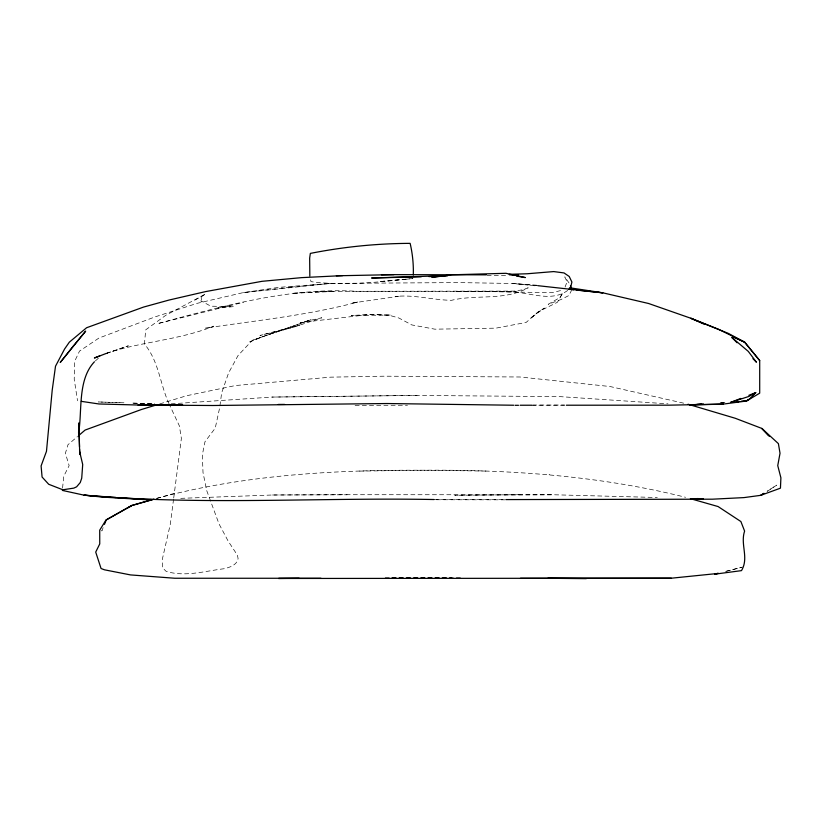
<?xml version="1.0" encoding="UTF-8"?>
<svg xmlns="http://www.w3.org/2000/svg" width="822" height="822" viewBox="0 0 822 822"><rect width="100%" height="100%" fill="white"/><g stroke="black" fill="none" stroke-linecap="round" stroke-linejoin="round"><path stroke-width="0.62" stroke-dasharray="4.11 3.08" d="M62.575 488.063L63.746 476.277L69.14 465.632L65.39 453.261L68 444.681L77.504 436.564M173.555 499.231L170.308 524.241L162.355 559.166L162.479 567.786L166.188 571.393C185.412 577.27 205.13 570.941 224.375 568.701C229.893 567.293 236.849 565.084 238.103 558.683L237.466 555.282L228.054 540.907L219.001 523.871L206.702 490.549L203.013 472.527L202.335 454.864L204.966 441.763L215.23 428.149L219.7 407.609L221.652 392.906L228.567 372.993L238.051 355.536L252.2 340.411L310.86 319.83L252.2 340.411L249.754 341.942L267.982 334.657L299.804 325.029L259.978 335.468L292.478 327.557L321.782 317.785L300.143 322.604L370.866 314.343L390.964 315.042L351.22 315.556L370.866 314.343L390.049 315.494L398.845 318.001L411.791 324.926L434.879 329.18L495.902 328.153L526.111 322.45L538.523 311.661L544.287 308.075L530.108 318.566L538.523 311.661L557.367 302.321L562.926 292.745L559.926 297.533L548.192 304.325L561.149 299.465L568.927 295.499L571.557 290.32M173.719 497.978L181.385 438.393L179.35 425.847L169.579 404.938M565.053 287.094L567.046 281.843L564.796 276.86L569.482 283.641M103.13 527.652L101.794 530.961L103.182 527.703M95.352 360.961L99.123 357.57M567.714 290.413C551.264 302.599 529.347 292.262 511.068 291.851C460.597 291.009 410.116 291.471 359.646 291.481C290.618 286.662 223.481 305.99 157.557 323.663L243.415 302.311M169.034 403.766C159.982 384.172 158.852 360.992 144.425 344.017L145.741 329.817L165.931 315.206L204.544 294.584L201.174 297.091L201.606 302.496L200.815 300.739L210.833 306.195L233.654 306.616L217.984 308.127L230.89 304.931M767.46 491.207L776.718 485.134L767.121 491.258M204.544 294.584L193.499 300.924M106.387 353.378L128.324 345.836L106.747 353.357M106.613 353.244C141.507 341.52 179.278 340.133 213.648 326.18L205.582 328.142C256.464 320.436 307.86 315.412 357.704 302.054L351.528 303.123L399.821 296.136L395.166 296.495C414.175 294.399 432.619 300.071 451.545 300.297C476.955 294.153 504.533 301.068 528.207 287.792L522.771 289.806L513.997 291.101L319.933 291.327M159.704 403.931L186.563 395.752L235.421 385.539L330.711 377.154L384.326 376.188L519.977 376.99L610.058 386.525L684.418 403.345M156.807 498.379C243.333 474.952 333.537 469.855 422.837 470.225C510.996 469.598 599.844 475.815 685.548 497.289M156.437 498.451L174.819 493.231M726.576 571.228L742.574 567.067M725.559 571.403L741.352 567.375M560.512 290.608L551.911 292.704L478.425 291.42M549.086 474.571L549.723 474.438M405.338 279.305L412.87 278.545L379.096 281.648L404.352 279.316C373.445 282.778 341.921 285.645 310.983 281.658L310.295 278.309M721.13 402.78L724.912 402.513M171.13 403.849L272.103 397.067L417.011 395.444L559.782 396.615L667.978 403.838M720.185 402.78L723.925 402.533M180.778 498.338L272.534 494.998L337.852 494.71L553.555 494.762L657.281 497.505M359.594 471.098L422.837 470.225L486.069 471.068M417.011 395.444L272.103 397.067M391.611 577.455L460.834 577.455M385.179 577.455L451.71 577.455M487.076 275.596L508.448 275.411M520.46 494.69L454.802 495.265L553.555 494.762M272.534 494.998L347.1 494.782M355.104 405.328L407.465 405.246M514.736 405.082L518.569 405.071M532.625 405.051L564.55 405.02M515.014 405.236L518.857 405.236M531.69 405.225L565.053 405.215M505.304 499.827L434.817 499.745M434.139 499.529L506.013 499.581M456.385 291.42L516.37 291.789M151.906 403.797L132.856 403.15M123.947 402.801L98.311 401.948L122.622 402.801M132.917 403.088L154.711 403.818M536.756 285.203L512.825 283.487L459.005 282.593L330.773 283.395L278.689 287.371L242.798 292.704L197.157 303.339L154.628 317.035L98.907 338.078L79.518 351.097L74.72 361.197L74.216 379.199L77.525 400.787M537.814 285.676L512.825 283.487L536.93 285.994M290.351 287.176L242.798 292.704L330.773 283.395L290.351 287.176M319.46 291.769L292.18 293.31L334.513 291.409L319.46 291.769"/><path stroke-width="1.23" d="M78.768 423.186L78.573 433.153C82.416 410.599 77.371 379.898 94.407 361.803M413.302 275.021C413.63 264.52 412.562 253.638 410.127 243.363C376.64 243.487 343.195 246.898 310.346 253.402L309.658 258.139L309.832 276.069M570.519 287.916L571.896 282.018L569.225 276.49L564.026 272.935L553.699 271.579L527.149 273.767L509.26 274.312M104.476 524.344L106.264 519.936L131.592 505.602L153.211 499.416M748.236 399.358L746.366 401.044L723.391 404.085L689.576 405.041M752.921 395.146L755.737 392.618L748.852 395.29M78.46 435.752L85.108 430.06L141.394 409.51L156.046 405.051M128.458 507.595L131.592 505.602L106.017 519.966L99.719 530.169L99.75 543.928L95.712 552.086L101.055 568.495L104.435 569.8L130.503 574.917L174.778 578.246L321.001 578.277M763.926 493.303L760.72 495.337L744.013 497.598L712.386 499.19L506.013 499.581M763.34 493.899L760.72 495.337L780.448 488.176L780.9 477.818L777.746 465.612L780.027 453.251L778.393 443.623L761.84 428.426L735.228 418.264L688.055 404.229M99.801 355.875L94.407 358.002L106.387 353.378M740.807 398.423L730.481 402.441L748.904 396.43L755.737 392.618L749.202 399.461L746.366 401.044L741.31 401.393L746.366 401.044L759.703 393.183L759.703 360.581L744.64 342.158L728.241 333.352L690.768 318.237L648.589 303.493L602.896 292.838L569.471 287.731M130.719 505.766L153.991 499.149M717.966 573.458L671.348 578.205L278.576 578.472L299.126 578.277M718.264 573.263L714.616 574.188L741.495 570.632C749.212 557.799 740.088 544.452 744.609 531.094L740.879 521.538L718.079 506.547L690.367 498.656M689.504 404.938L691.929 404.763M696.789 404.403L701.649 404.054M689.596 404.938L703.468 403.992M738.793 401.568L736.265 401.742L738.886 401.537M342.62 275.617L301.705 277.63L261.992 281.319L205.623 291.594L169.003 300.061L143.501 307.089L86.598 327.742L69.325 342.178L64.558 349.062L55.516 366.201L52.207 390.203L46.474 451.329L41.1 465.92L42.086 477.037L48.704 484.271L62.842 489.778L73.826 488.124L76.6 486.83L80.237 482.565L81.727 478.157L82.703 464.481L79.672 451.751L78.83 423.186L79.498 446.767M151.474 499.406L145.104 499.632L101.743 497.033L84.008 495.152L62.349 490.415M692.062 499.088L703.385 498.728L696.984 498.564M421.244 276.778L371.616 278L447.98 275.565L431.827 277.22L452.306 274.784L505.941 273.305L525.299 277.579L516.73 276.1M428.879 276.593L442.873 276.243M336.373 275.802L393.974 274.64L486.275 274.846M723.391 404.085L668.985 405.174L566.337 405.215M513.729 405.236L387.028 403.53L212.723 405.503L138.004 405.02L98.989 403.982L81.316 401.352M381.439 274.815L393.974 274.64M513.473 275.36L518.507 275.319L509.393 274.836M182.638 404.835L138.004 405.02L159.499 404.866M278.278 404.445L284.648 404.414M671.348 578.205L520.48 578.277M520.141 405.236L531.69 405.225M434.139 499.529C317.477 497.361 200.393 505.592 84.008 495.152L105.648 496.745M150.2 499.684L118.378 497.67M547.904 578.277L586.322 578.637M108.196 496.93L115.83 497.485M537.814 285.676L602.896 292.838L576.263 290.074M568.649 289.282L573.725 289.806M704.814 324.474L690.768 318.237L718.459 329.262L744.64 342.158L759.703 360.581M732.926 336.958L744.64 342.158M737.087 342.753L731.816 337.441L748.287 351.395L756.446 362.214L752.931 358.68M768.662 435.691L761.84 428.426L769.618 436.461M570.437 285.748L571.002 288.039M79.57 449.244L79.703 454.206L79.672 451.751M73.466 345.867L60.232 362.461L85.663 331.122L73.466 345.867"/></g></svg>
